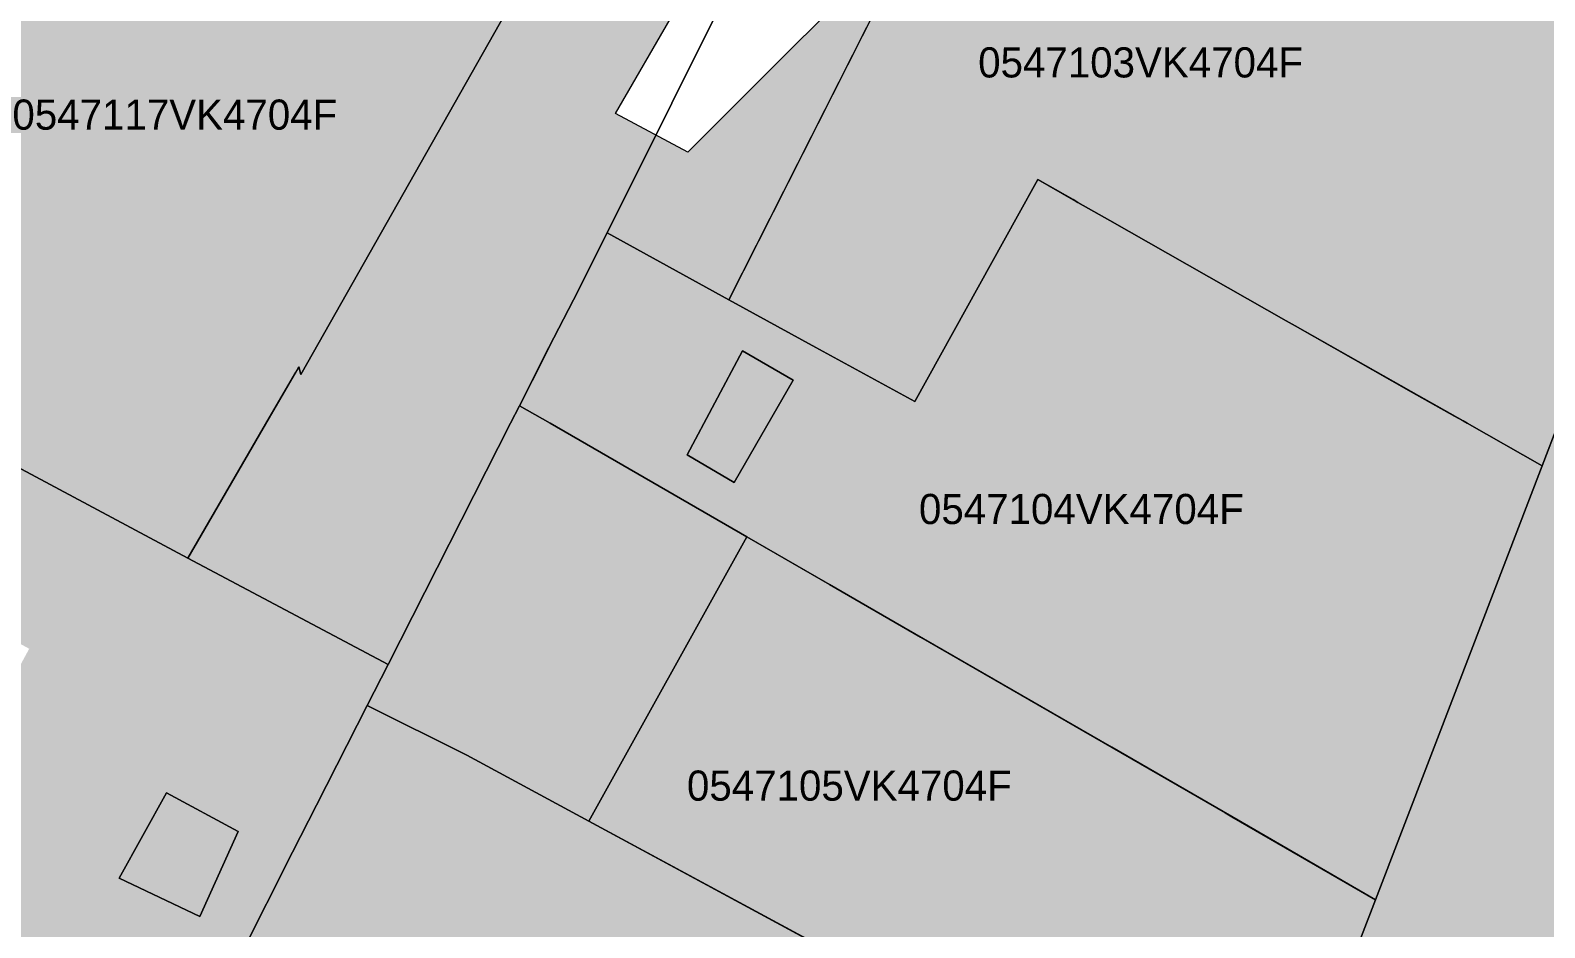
# Model space of a CAD drawing. Header units: metres. Extents: x -6 to 1255, y -2 to 532.
# Drawn here: x 716.1 to 766.3, y 48.9 to 78.7 of the extents above; entities that cross this region are included whole.
import ezdxf

# ---------------------------------------------------------------- set-up
doc = ezdxf.new("R2010")
doc.units = ezdxf.units.M
doc.header["$MEASUREMENT"] = 0
for name, color, linetype, lineweight, true_color in [('TPX_BUILDINGS', 7, 'CONTINUOUS', 0, 0x000000), ('TPX_BUILDINGS_HATCH', 7, 'CONTINUOUS', 0, 0xf0f0f0), ('TPX_BUILDINGS_SHADOWS_HATCH', 7, 'CONTINUOUS', 0, 0x000000), ('TPX_BUILDINGS_SHADOWS_OUTLINES', 7, 'CONTINUOUS', 0, 0x000000), ('TPX_CADASTRES', 7, 'CONTINUOUS', 0, 0x646464), ('TPX_CADASTRES_TEXT', 7, 'CONTINUOUS', 0, 0x000000)]:
    doc.layers.add(name, color=color, linetype=linetype, lineweight=lineweight, true_color=true_color)

msp = doc.modelspace()

# ---------------------------------------------------------------- hatches: boundary and pattern name
at = {"layer": 'TPX_BUILDINGS_HATCH'}
for points in [[(703.446, 72.617), (702.588, 71.156), (704.969, 69.889), (705.238, 69.746), (709.658, 67.406), (711.614, 66.368), (712.918, 65.676), (713.108, 65.566), (713.708, 65.246), (721.288, 61.205), (723.978, 65.855), (724.868, 67.375), (724.968, 67.545), (725.038, 67.295), (734.108, 83.305), (731.698, 84.525), (732.278, 85.695), (728.968, 87.416), (725.379, 89.286), (722.739, 90.666), (721.479, 91.326), (718.979, 92.626), (717.07, 93.63), (716.089, 94.146), (713.109, 89.066), (703.446, 72.617)], [(749.568, 90.205), (739.238, 69.775), (742.128, 68.195), (745.418, 66.395), (748.818, 72.545), (749.498, 73.765), (750.668, 73.095), (750.828, 73.005), (751.888, 72.405), (757.738, 69.075), (758.038, 68.905), (761.888, 66.725), (763.32, 65.917), (763.608, 65.755), (763.748, 65.675), (766.238, 64.265), (766.778, 65.675), (768.488, 70.115), (769.768, 73.435), (772.008, 79.265), (769.318, 80.585), (765.468, 82.485), (763.048, 83.675), (762.068, 84.155), (760.508, 84.925), (757.948, 86.195), (752.538, 88.785), (749.568, 90.205)], [(739.838, 61.905), (734.588, 52.475), (744.738, 46.995), (746.168, 46.415), (749.948, 44.915), (752.368, 43.945), (753.388, 43.545), (753.546, 43.481), (753.958, 43.315), (755.979, 42.509), (757.618, 41.855), (760.698, 49.865), (755.938, 52.625), (755.716, 52.753), (751.948, 54.925), (745.598, 58.585), (742.579, 60.326), (739.838, 61.905)], [(724.758, 51.445), (723.038, 48.045), (725.474, 46.725), (725.768, 46.565), (726.338, 46.255), (729.531, 44.509), (729.758, 44.385), (730.128, 44.985), (733.428, 43.245), (733.098, 42.565), (737.982, 39.91), (738.138, 39.825), (738.736, 39.476), (740.478, 38.458), (745.347, 35.613), (745.498, 35.525), (745.928, 35.275), (749.568, 33.155), (753.408, 30.915), (756.778, 39.685), (755.097, 40.298), (755.979, 42.509), (753.958, 43.315), (753.546, 43.481), (753.388, 43.545), (752.368, 43.945), (749.948, 44.915), (746.168, 46.415), (744.738, 46.995), (734.588, 52.475), (730.538, 54.665), (727.238, 56.315), (725.548, 53.005), (724.758, 51.445)]]:
    msp.add_hatch(color=256, dxfattribs=at).paths.add_polyline_path(points)
h = msp.add_hatch(color=256, dxfattribs=at)
h.paths.add_polyline_path([(733.117, 67.896), (732.288, 66.255), (733.308, 65.675), (739.838, 61.905), (742.579, 60.326), (745.598, 58.585), (751.948, 54.925), (755.716, 52.753), (755.938, 52.625), (760.698, 49.865), (763.398, 56.885), (766.238, 64.265), (763.748, 65.675), (763.608, 65.755), (763.32, 65.917), (761.888, 66.725), (758.038, 68.905), (757.738, 69.075), (751.888, 72.405), (750.828, 73.005), (750.668, 73.095), (749.498, 73.765), (748.818, 72.545), (745.418, 66.395), (742.128, 68.195), (739.238, 69.775), (735.198, 71.995), (734.286, 70.187), (734.078, 69.775), (733.268, 68.195), (733.117, 67.896)])
h.paths.add_polyline_path([(737.858, 64.625), (739.698, 68.075), (741.378, 67.105), (739.418, 63.715), (737.858, 64.625)], flags=16)
h = msp.add_hatch(color=256, dxfattribs=at)
h.paths.add_polyline_path([(699.538, 65.676), (694.018, 55.736), (694.908, 55.296), (696.708, 54.406), (699.388, 53.076), (701.188, 52.186), (711.148, 47.256), (713.108, 46.285), (720.328, 42.715), (721.368, 44.755), (723.038, 48.045), (724.758, 51.445), (725.548, 53.005), (727.238, 56.315), (727.928, 57.675), (721.288, 61.205), (713.708, 65.246), (713.108, 65.566), (712.918, 65.676), (711.614, 66.368), (709.658, 67.406), (705.238, 69.746), (704.969, 69.889), (702.588, 71.156), (699.538, 65.676)])
h.paths.add_polyline_path([(709.598, 53.606), (713.008, 59.846), (713.108, 59.786), (716.018, 58.196), (713.108, 52.866), (712.608, 51.956), (709.598, 53.606)], flags=16)
h.paths.add_polyline_path([(719.008, 50.585), (720.578, 53.415), (722.958, 52.135), (721.678, 49.315), (719.008, 50.585)], flags=16)
at = {"layer": 'TPX_BUILDINGS_SHADOWS_HATCH'}
for points in [[(762.831, 152.708), (732.899, 122.776), (736.109, 124.436), (765.629, 122.175), (769.349, 121.895), (775.444, 121.429), (775.58, 123.225), (780.09, 122.885), (782.88, 122.655), (783.83, 122.285), (784.86, 121.665), (786.01, 120.485), (786.51, 119.675), (786.87, 118.795), (787.19, 116.965), (786.4, 114.495), (785.9, 113.105), (784.4, 108.835), (782.691, 109.436), (778.984, 98.967), (780.69, 98.365), (779.19, 94.095), (777.474, 94.701), (773.878, 84.545), (775.58, 83.945), (774.08, 79.675), (772.369, 80.285), (772.008, 79.265), (769.768, 73.435), (768.488, 70.115), (766.778, 65.675), (766.238, 64.265), (763.398, 56.885), (760.698, 49.865), (757.618, 41.855), (756.778, 39.685), (753.408, 30.915), (751.248, 25.285), (750.008, 22.075), (747.728, 16.145), (745.758, 11.015), (743.067, 4.015), (741.524, 0), (753.12, 0), (754.322, 3.129), (755.402, 5.919), (756.312, 8.289), (756.522, 8.829), (756.792, 9.559), (757.122, 10.399), (761.912, 22.859), (760.411, 23.735), (761.618, 26.875), (763.588, 32.005), (765.868, 37.935), (765.18, 38.287), (765.765, 39.802), (765.13, 40.169), (766.666, 44.173), (768.773, 46.28), (772.143, 55.05), (771.169, 55.406), (772.135, 56.372), (775.215, 64.382), (779.705, 68.872), (782.405, 75.892), (785.245, 83.272), (789.431, 87.458), (789.971, 88.868), (791.681, 93.308), (792.961, 96.628), (794.165, 99.76), (804.91, 110.505), (806.41, 114.775), (804.708, 115.375), (807.031, 121.936), (810.02, 124.925), (811.52, 129.195), (809.814, 129.797), (812.255, 136.69), (815.23, 139.665), (816.73, 143.935), (817.23, 145.325), (818.02, 147.795), (817.7, 149.625), (817.34, 150.505), (817.281, 150.6), (809.069, 151.685), (808.241, 153.917), (806.41, 154.055), (804.732, 152.377), (800.179, 152.725), (796.997, 152.965), (796.099, 152.067), (795.561, 152.107), (766.041, 154.368), (762.831, 152.708)], [(723.978, 65.855), (721.288, 61.205), (727.928, 57.675), (727.238, 56.315), (730.538, 54.665), (734.588, 52.475), (739.838, 61.905), (733.308, 65.675), (732.288, 66.255), (733.268, 68.195), (734.078, 69.775), (735.198, 71.995), (739.238, 69.775), (745.641, 82.438), (737.878, 74.675), (735.481, 75.949), (737.413, 79.29), (737.95, 80.207), (738.473, 80.73), (738.645, 81.033), (735.828, 82.445), (734.108, 83.305), (725.038, 67.295), (724.968, 67.545), (723.978, 65.855)], [(739.698, 68.075), (737.858, 64.625), (739.418, 63.715), (741.378, 67.105), (739.698, 68.075)], [(719.738, 51.901), (719.008, 50.585), (721.678, 49.315), (722.958, 52.135), (720.578, 53.415), (719.738, 51.901)]]:
    msp.add_hatch(color=256, dxfattribs=at).paths.add_polyline_path(points)

# ---------------------------------------------------------------- linework, layer by layer
at = {"layer": 'TPX_BUILDINGS', "elevation": 0.042}
for points in [[(713.708, 65.246), (721.288, 61.205), (723.978, 65.855), (724.868, 67.375), (724.968, 67.545), (725.038, 67.295), (734.108, 83.305), (731.698, 84.525), (732.278, 85.695), (728.968, 87.416), (725.379, 89.286), (722.739, 90.666), (721.479, 91.326), (718.979, 92.626), (717.07, 93.63), (716.089, 94.146), (713.109, 89.066)], [(769.318, 80.585), (765.468, 82.485), (763.048, 83.675), (762.068, 84.155), (760.508, 84.925), (757.948, 86.195), (752.538, 88.785), (749.568, 90.205), (739.238, 69.775), (742.128, 68.195), (745.418, 66.395), (748.818, 72.545), (749.498, 73.765), (750.668, 73.095), (750.828, 73.005), (751.888, 72.405), (757.738, 69.075), (758.038, 68.905), (761.888, 66.725), (763.32, 65.917), (763.608, 65.755), (763.748, 65.675), (766.238, 64.265), (766.778, 65.675)], [(744.738, 46.995), (734.588, 52.475), (730.538, 54.665), (727.238, 56.315), (725.548, 53.005), (724.758, 51.445), (723.038, 48.045)]]:
    msp.add_lwpolyline(points, dxfattribs=at)
for points in [[(733.117, 67.896), (732.288, 66.255), (733.308, 65.675), (739.838, 61.905), (742.579, 60.326), (745.598, 58.585), (751.948, 54.925), (755.716, 52.753), (755.938, 52.625), (760.698, 49.865), (763.398, 56.885), (766.238, 64.265), (763.748, 65.675), (763.608, 65.755), (763.32, 65.917), (761.888, 66.725), (758.038, 68.905), (757.738, 69.075), (751.888, 72.405), (750.828, 73.005), (750.668, 73.095), (749.498, 73.765), (748.818, 72.545), (745.418, 66.395), (742.128, 68.195), (739.238, 69.775), (735.198, 71.995), (734.286, 70.187), (734.078, 69.775), (733.268, 68.195)], [(699.538, 65.676), (694.018, 55.736), (694.908, 55.296), (696.708, 54.406), (699.388, 53.076), (701.188, 52.186), (711.148, 47.256), (713.108, 46.285), (720.328, 42.715), (721.368, 44.755), (723.038, 48.045), (724.758, 51.445), (725.548, 53.005), (727.238, 56.315), (727.928, 57.675), (721.288, 61.205), (713.708, 65.246), (713.108, 65.566), (712.918, 65.676), (711.614, 66.368), (709.658, 67.406), (705.238, 69.746), (704.969, 69.889), (702.588, 71.156)], [(737.858, 64.625), (739.698, 68.075), (741.378, 67.105), (739.418, 63.715)], [(739.838, 61.905), (734.588, 52.475), (744.738, 46.995), (746.168, 46.415), (749.948, 44.915), (752.368, 43.945), (753.388, 43.545), (753.546, 43.481), (753.958, 43.315), (755.979, 42.509), (757.618, 41.855), (760.698, 49.865), (755.938, 52.625), (755.716, 52.753), (751.948, 54.925), (745.598, 58.585), (742.579, 60.326)], [(719.008, 50.585), (720.578, 53.415), (722.958, 52.135), (721.678, 49.315)]]:
    msp.add_lwpolyline(points, close=True, dxfattribs=at)
at = {"layer": 'TPX_BUILDINGS_SHADOWS_OUTLINES', "elevation": 0.039}
for points in [[(723.978, 65.855), (721.288, 61.205), (727.928, 57.675), (727.238, 56.315), (730.538, 54.665), (734.588, 52.475), (739.838, 61.905), (733.308, 65.675), (732.288, 66.255), (733.268, 68.195), (734.078, 69.775), (735.198, 71.995), (739.238, 69.775), (745.641, 82.438), (737.878, 74.675), (735.481, 75.949), (737.413, 79.29), (737.95, 80.207), (738.473, 80.73), (738.645, 81.033), (735.828, 82.445), (734.108, 83.305), (725.038, 67.295), (724.968, 67.545)], [(739.698, 68.075), (737.858, 64.625), (739.418, 63.715), (741.378, 67.105)], [(719.738, 51.901), (719.008, 50.585), (721.678, 49.315), (722.958, 52.135), (720.578, 53.415)]]:
    msp.add_lwpolyline(points, close=True, dxfattribs=at)
msp.add_lwpolyline([(766.778, 65.675), (766.238, 64.265), (763.398, 56.885), (760.698, 49.865), (757.618, 41.855)], dxfattribs=at)
at = {"layer": 'TPX_CADASTRES', "elevation": 0.024}
for points in [[(713.708, 65.246), (721.288, 61.206), (727.928, 57.676), (731.988, 65.676), (732.288, 66.256), (733.268, 68.196), (734.078, 69.776), (735.198, 71.996), (739.498, 80.606), (735.828, 82.446), (734.108, 83.306), (731.698, 84.526), (732.278, 85.696), (728.968, 87.416), (725.379, 89.286), (722.739, 90.666), (721.479, 91.326), (718.979, 92.626), (716.089, 94.146), (713.109, 89.066)], [(739.498, 80.606), (735.198, 71.996), (739.238, 69.776), (742.128, 68.196), (745.418, 66.396), (748.818, 72.546), (749.498, 73.766), (750.668, 73.096), (750.828, 73.006), (751.888, 72.406), (757.738, 69.076), (758.038, 68.906), (761.888, 66.726), (763.608, 65.755), (763.748, 65.675), (766.238, 64.265), (766.778, 65.675)], [(744.738, 46.996), (734.588, 52.476), (730.538, 54.666), (727.238, 56.316), (725.548, 53.006), (724.758, 51.446), (723.038, 48.046)]]:
    msp.add_lwpolyline(points, dxfattribs=at)
for points in [[(733.268, 68.196), (732.288, 66.256), (733.308, 65.676), (739.838, 61.906), (751.948, 54.926), (755.938, 52.626), (760.698, 49.865), (763.398, 56.885), (766.238, 64.265), (763.748, 65.675), (763.608, 65.755), (761.888, 66.726), (758.038, 68.906), (757.738, 69.076), (751.888, 72.406), (750.828, 73.006), (750.668, 73.096), (749.498, 73.766), (748.818, 72.546), (745.418, 66.396), (742.128, 68.196), (739.238, 69.776), (735.198, 71.996), (734.078, 69.776)], [(699.538, 65.676), (694.018, 55.736), (694.908, 55.296), (696.708, 54.406), (699.388, 53.076), (701.188, 52.186), (711.148, 47.256), (713.108, 46.286), (720.328, 42.716), (721.368, 44.756), (723.038, 48.046), (724.758, 51.446), (725.548, 53.006), (727.238, 56.316), (727.928, 57.676), (721.288, 61.206), (713.708, 65.246), (713.108, 65.566), (712.918, 65.676), (709.658, 67.406), (705.238, 69.746), (702.588, 71.156)], [(727.928, 57.676), (727.238, 56.316), (730.538, 54.666), (734.588, 52.476), (744.738, 46.996), (746.168, 46.416), (749.948, 44.916), (752.368, 43.946), (753.388, 43.545), (753.958, 43.315), (757.618, 41.855), (760.698, 49.865), (755.938, 52.626), (751.948, 54.926), (739.838, 61.906), (733.308, 65.676), (732.288, 66.256), (731.988, 65.676)]]:
    msp.add_lwpolyline(points, close=True, dxfattribs=at)

# ---------------------------------------------------------------- texts
at = {"layer": 'TPX_CADASTRES_TEXT'}
for s, p in [('0547103VK4704F', (747.515, 77.15, 0.024)), ('0547117VK4704F', (715.46, 75.418, 0.024)), ('0547104VK4704F', (745.55, 62.333, 0.024)), ('0547105VK4704F', (737.849, 53.156, 0.024))]:
    msp.add_text(s, height=1, dxfattribs=at).set_placement(p)

doc.saveas('drawing.dxf')
